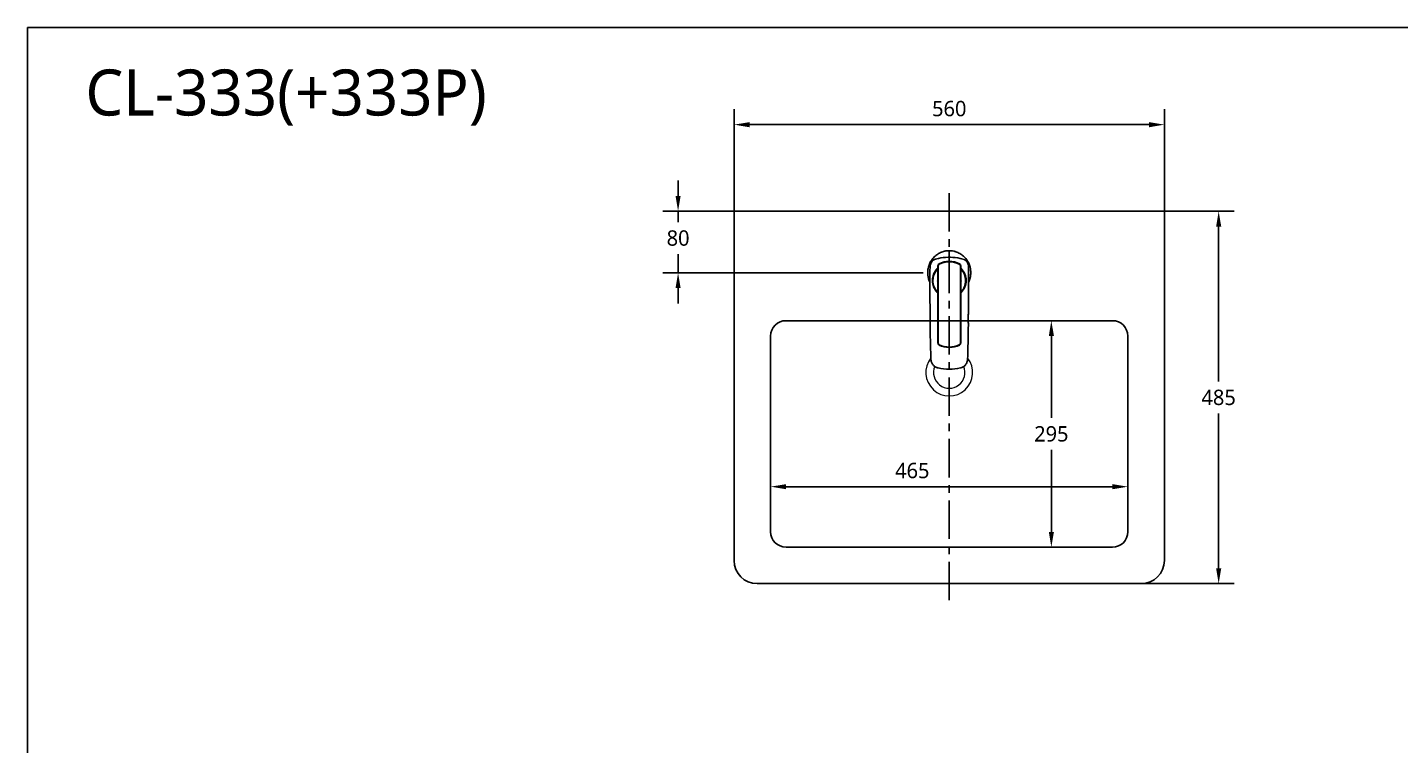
# Model space of a CAD drawing. Extents: x 0 to 6861, y 0 to 2100.
# Drawn here: x 3761 to 5549, y 1165 to 2100 of the extents above; entities that cross this region are included whole.
import ezdxf

# ---------------------------------------------------------------- set-up
doc = ezdxf.new("R2010")
doc.units = 0
doc.header["$LTSCALE"] = 20
doc.header["$MEASUREMENT"] = 0
doc.linetypes.add('CENTER', pattern=[2, 1.25, -0.25, 0.25, -0.25])
doc.layers.get('0').update_dxf_attribs({"linetype": 'CONTINUOUS'})
doc.layers.get('DEFPOINTS').update_dxf_attribs({"linetype": 'CONTINUOUS'})
for name, color, linetype in [('1', 1, 'CONTINUOUS'), ('5', 5, 'CONTINUOUS'), ('7', 7, 'CONTINUOUS'), ('CENTER', 2, 'CENTER'), ('ORTHO$3', 7, 'CONTINUOUS'), ('ORTHO$4', 7, 'CONTINUOUS')]:
    doc.layers.add(name, color=color, linetype=linetype)
doc.styles.add('GHS', font='NanumGothicBold.ttf')
doc.styles.get("Standard").update_dxf_attribs({"font": 'NanumGothic.ttf'})
doc.dimstyles.get("Standard").update_dxf_attribs({"dimtxt": 2.5, "dimasz": 2, "dimexe": 2, "dimexo": 1, "dimgap": 1.5, "dimtad": 1, "dimdec": 0, "dimlfac": 10, "dimrnd": 0.5, "dimzin": 0, "dimdsep": 46, "dimtxsty": 'Standard', "dimcen": 0, "dimclrt": 2, "dimadec": 0, "dimazin": 0, "dimtfac": 1, "dimtdec": 0, "dimtmove": 0, "dimatfit": 3, "dimfxl": 1, "dimtolj": 1, "dimtzin": 0, "dimarcsym": 0})

# ---------------------------------------------------------------- blocks, each defined once
blk = doc.blocks.new('*D62')
at = {"color": 3, "lineweight": -2, "transparency": 16777216}
for p, q in [((4728.8, 1698.1), (4728.8, 1481.9)), ((5193.8, 1698.1), (5193.8, 1481.9)), ((4748.8, 1501.9), (5173.8, 1501.9))]:
    blk.add_line(p, q, dxfattribs=at)
at = {"color": 3, "transparency": 16777216}
for points in [[(4748.8, 1505.2), (4748.8, 1498.6), (4728.8, 1501.9)], [(5173.8, 1505.2), (5173.8, 1498.6), (5193.8, 1501.9)]]:
    blk.add_solid(points, dxfattribs=at)
at = {"layer": 'DEFPOINTS', "color": 0, "transparency": 16777216}
for p in [(4728.8, 1698.1), (5193.8, 1698.1), (5193.8, 1501.9)]:
    blk.add_point(p, dxfattribs=at)
at = {"color": 2, "transparency": 16777216, "insert": (4913.2, 1522.8), "char_height": 20, "attachment_point": 5}
blk.add_mtext('\\A1;465', dxfattribs=at)
blk = doc.blocks.new('*D63')
at = {"color": 3, "lineweight": -2, "transparency": 16777216}
for p, q in [((4681.3, 1860.6), (4681.3, 1993.4)), ((5241.3, 1860.6), (5241.3, 1993.4)), ((4701.3, 1973.4), (5221.3, 1973.4))]:
    blk.add_line(p, q, dxfattribs=at)
at = {"color": 3, "transparency": 16777216}
for points in [[(4701.3, 1976.7), (4701.3, 1970), (4681.3, 1973.4)], [(5221.3, 1976.7), (5221.3, 1970), (5241.3, 1973.4)]]:
    blk.add_solid(points, dxfattribs=at)
at = {"layer": 'DEFPOINTS', "color": 0, "transparency": 16777216}
for p in [(5241.3, 1973.4), (4681.3, 1860.6), (5241.3, 1860.6)]:
    blk.add_point(p, dxfattribs=at)
at = {"color": 2, "transparency": 16777216, "insert": (4961.3, 1994.2), "char_height": 20, "attachment_point": 5}
blk.add_mtext('\\A1;560', dxfattribs=at)
blk = doc.blocks.new('*D58')
at = {"layer": '1', "color": 3, "lineweight": -2, "transparency": 16777216}
for p, q in [((4608.3, 1880.6), (4608.3, 1900.6)), ((4681.3, 1860.6), (4588.3, 1860.6)), ((4608.3, 1860.6), (4608.3, 1846.5)), ((4608.3, 1780.6), (4608.3, 1804.7)), ((4927.2, 1780.6), (4588.3, 1780.6)), ((4608.3, 1760.6), (4608.3, 1740.6))]:
    blk.add_line(p, q, dxfattribs=at)
at = {"layer": '1', "color": 3, "transparency": 16777216}
for points in [[(4605, 1880.6), (4611.6, 1880.6), (4608.3, 1860.6)], [(4605, 1760.6), (4611.6, 1760.6), (4608.3, 1780.6)]]:
    blk.add_solid(points, dxfattribs=at)
at = {"layer": 'DEFPOINTS', "color": 0, "transparency": 16777216}
for p in [(4608.3, 1860.6), (4681.3, 1860.6, 45.1), (4927.2, 1780.6, 0.4)]:
    blk.add_point(p, dxfattribs=at)
at = {"layer": '1', "color": 2, "transparency": 16777216, "insert": (4608.3, 1825.6), "char_height": 20, "attachment_point": 5}
blk.add_mtext('\\A1;80', dxfattribs=at)
blk = doc.blocks.new('*D53')
at = {"layer": '1', "color": 3, "lineweight": -2, "transparency": 16777216}
for p, q in [((5025.8, 1718.1), (5114.2, 1718.1)), ((5094.2, 1698.1), (5094.2, 1591.5)), ((5094.2, 1443.1), (5094.2, 1549.7)), ((5025.8, 1423.1), (5114.2, 1423.1))]:
    blk.add_line(p, q, dxfattribs=at)
at = {"layer": '1', "color": 3, "transparency": 16777216}
for points in [[(5090.9, 1698.1), (5097.6, 1698.1), (5094.2, 1718.1)], [(5090.9, 1443.1), (5097.6, 1443.1), (5094.2, 1423.1)]]:
    blk.add_solid(points, dxfattribs=at)
at = {"layer": 'DEFPOINTS', "color": 0, "transparency": 16777216}
for p in [(5025.8, 1718.1, 0.4), (5025.8, 1423.1, 0.4), (5094.2, 1423.1)]:
    blk.add_point(p, dxfattribs=at)
at = {"layer": '1', "color": 2, "transparency": 16777216, "insert": (5094.2, 1570.6), "char_height": 20, "attachment_point": 5}
blk.add_mtext('\\A1;295', dxfattribs=at)
blk = doc.blocks.new('*D54')
at = {"layer": '1', "color": 3, "lineweight": -2, "transparency": 16777216}
for p, q in [((5224.3, 1860.6), (5332, 1860.6)), ((5312, 1840.6), (5312, 1639)), ((5312, 1395.6), (5312, 1597.2)), ((5211.3, 1375.6), (5332, 1375.6))]:
    blk.add_line(p, q, dxfattribs=at)
at = {"layer": '1', "color": 3, "transparency": 16777216}
for points in [[(5308.7, 1840.6), (5315.4, 1840.6), (5312, 1860.6)], [(5308.7, 1395.6), (5315.4, 1395.6), (5312, 1375.6)]]:
    blk.add_solid(points, dxfattribs=at)
at = {"layer": 'DEFPOINTS', "color": 0, "transparency": 16777216}
for p in [(5224.3, 1860.6, 42.4), (5211.3, 1375.6, 0.4), (5312, 1375.6)]:
    blk.add_point(p, dxfattribs=at)
at = {"layer": '1', "color": 2, "transparency": 16777216, "insert": (5312, 1618.1), "char_height": 20, "attachment_point": 5}
blk.add_mtext('\\A1;485', dxfattribs=at)

msp = doc.modelspace()

# ---------------------------------------------------------------- linework, layer by layer
at = {"color": 7, "linetype": 'Continuous', "lineweight": 0}
for radius, start, end in [(30.5, 141.61017305, 38.38980508), (20.5, 157.33194935, 22.6680443)]:
    msp.add_arc((4961.30483, 1650.60928, 0.4), radius, start, end, dxfattribs=at)
at = {"layer": '1', "color": 7, "linetype": 'Continuous'}
for p, q in [((4946.30483, 1789.51867, 0.4), (4946.30483, 1789.5623, 0.4)), ((4946.30483, 1689.03727, 0.4), (4946.30483, 1789.51867, 0.4)), ((4946.80483, 1789.50994, 0.4), (4946.80483, 1689.02854, 0.4)), ((4947.97641, 1792.25175, 0.4), (4947.97641, 1792.20811, 0.4)), ((4974.63324, 1792.20811, 0.4), (4974.63324, 1792.25175, 0.4)), ((4975.80483, 1689.02854, 0.4), (4975.80483, 1789.50994, 0.4)), ((4976.30483, 1789.5623, 0.4), (4976.30483, 1789.51867, 0.4)), ((4976.30483, 1789.51867, 0.4), (4976.30483, 1689.03727, 0.4)), ((4940.00483, 1770.89688, 0.4), (4940.00483, 1770.72257, 0.4)), ((4940.00483, 1770.54826, 0.4), (4940.00483, 1770.24322, 0.4)), ((4945.71637, 1769.93817, 0.4), (4946.30484, 1770.95354, 0.4)), ((4945.71692, 1769.93626, 0.4), (4946.30488, 1768.92177, 0.4)), ((4946.30487, 1769.91382, 0.4), (4946.29372, 1769.89459, 0.4)), ((4946.29372, 1769.89459, 0.4), (4946.30487, 1769.87537, 0.4)), ((4976.30478, 1768.92177, 0.4), (4976.89273, 1769.93626, 0.4)), ((4976.31594, 1769.89459, 0.4), (4976.3048, 1769.91382, 0.4)), ((4976.3048, 1769.87537, 0.4), (4976.31594, 1769.89459, 0.4)), ((4976.30483, 1770.95354, 0.4), (4976.89328, 1769.93817, 0.4)), ((4982.60483, 1770.72257, 0.4), (4982.60483, 1770.89688, 0.4)), ((4982.60483, 1770.24322, 0.4), (4982.60483, 1770.54826, 0.4))]:
    msp.add_line(p, q, dxfattribs=at)
for centre, major_axis, ratio, start_param, end_param in [((4949.30483, 1789.5623, 0.4), (3, 0), 0.999848, 2.0295203772, 3.1415926536), ((4949.30483, 1789.51867, 0.4), (-3, 0), 0.999848, 5.1711130308, 6.2831853072), ((4946.80483, 1789.51867, 0.4), (0.5, 0), 0.017452, 3.1415926536, 4.7123889804), ((4949.30483, 1789.50994, 0.4), (2.5, 0), 0.999848, 2.0295203772, 3.1415926536), ((4961.30483, 1765.26765, 0.4), (30.1, 0), 0.999848, 1.1120722764, 2.0295203772), ((4961.30483, 1765.22401, 0.4), (-30.1, 0), 0.999848, 4.25366493, 5.1711130308), ((4948.19782, 1791.75987, 0.4), (-0.22138, 0.44832), 0.007728, 0.0156492517, 1.5864455785), ((4961.30483, 1765.21529, 0.4), (29.6, 0), 0.999848, 1.1120722764, 2.0295203772), ((4974.41184, 1791.75987, 0.4), (0.22138, 0.44832), 0.007728, 4.6967397287, 6.2675360555), ((4973.30483, 1789.50994, 0.4), (2.5, 0), 0.999848, 0, 1.1120722764), ((4973.30483, 1789.5623, 0.4), (3, 0), 0.999848, 0, 1.1120722764), ((4973.30483, 1789.51867, 0.4), (-3, 0), 0.999848, 3.1415926536, 4.25366493), ((4975.80483, 1789.51867, 0.4), (0.5, 0), 0.017452, 4.7123889804, 6.2831853072), ((4961.30483, 1771.04481, 0.4), (-21.4, 0), 0.996167, 6.2604087729, 6.2831853072), ((4961.30483, 1771.04481, 0.4), (-21.4, 0), 0.996167, 0, 0.1433351484), ((4961.30483, 1770.54826, 0.4), (-21.3, 0), 0.996195, 5.4937619843, 6.2831853072), ((4961.30483, 1770.24322, 0.4), (-21.3, 0), 0.996195, 5.4937619843, 6.2831853072), ((4961.30483, 1770.72257, 0.4), (-21.3, 0), 0.996195, 5.8189168335, 6.2831853072), ((4961.30483, 1770.89688, 0.4), (-21.3, 0), 0.996195, 6.0155608798, 6.2831853072), ((4961.30483, 1770.24322, 0.4), (-21.3, 0), 0.996195, 0, 0.7895214891), ((4946.29372, 1769.93817, 0.4), (0.57735, 0), 0.075479, 3.1415926536, 4.7123889804), ((4961.30483, 1770.24322, 0.4), (-21.3, 0), 0.996195, 2.3520711434, 3.9310159553), ((4976.31594, 1769.93817, 0.4), (0.57735, 0), 0.075479, 4.7123889804, 6.2831853072), ((4961.30483, 1770.54826, 0.4), (-21.3, 0), 0.996195, 3.1415926325, 3.9116755375), ((4961.30483, 1770.72257, 0.4), (-21.3, 0), 0.996195, 3.1415926325, 3.4862842697), ((4961.30483, 1770.89688, 0.4), (-21.3, 0), 0.996195, 3.1415926325, 3.4531993677), ((4961.30483, 1771.04481, 0.4), (21.5, 0), 0.996167, 6.0138918981, 6.2831853072), ((4961.30483, 1771.04481, 0.4), (-21.4, 0), 0.996167, 2.9982575117, 3.2607768367), ((4949.30483, 1689.03727, 0.4), (-3, 0), 0.999848, 0, 1.1120722764), ((4946.80483, 1689.03727, 0.4), (0.5, 0), 0.017452, 3.1415926536, 4.7123889804), ((4949.30483, 1689.02854, 0.4), (2.5, 0), 0.999848, 3.1415926536, 4.25366493), ((4961.30483, 1713.33192, 0.4), (-30.1, 0), 0.999848, 1.1120722764, 2.0295203772), ((4948.19782, 1686.79607, 0.4), (0.22138, 0.44832), 0.007728, 3.1259434019, 4.6967397287), ((4961.30483, 1713.3232, 0.4), (29.6, 0), 0.999848, 4.25366493, 5.1711130308), ((4973.30483, 1689.02854, 0.4), (2.5, 0), 0.999848, 5.1711130308, 6.2831853072), ((4974.41184, 1686.79607, 0.4), (-0.22138, 0.44832), 0.007728, 1.5864455785, 3.1572419053), ((4973.30483, 1689.03727, 0.4), (-3, 0), 0.999848, 2.0295203772, 3.1415926536), ((4975.80483, 1689.03727, 0.4), (0.5, 0), 0.017452, 4.7123889804, 6.2831853072)]:
    msp.add_ellipse(centre, major_axis=major_axis, ratio=ratio, start_param=start_param, end_param=end_param, dxfattribs=at)
for points, knots in [([(4936.07167, 1768.29148, 0.4), (4936.01012, 1768.422, 0.4), (4935.5692, 1769.37547, 0.4), (4934.84352, 1771.2001, 0.4), (4934.20315, 1773.39252, 0.4), (4933.81527, 1775.18353, 0.4), (4933.51203, 1776.99558, 0.4), (4933.20574, 1780.21166, 0.4), (4933.38346, 1783.94453, 0.4), (4934.10186, 1787.62899, 0.4), (4935.1789, 1791.2438, 0.4), (4937.19113, 1795.56139, 0.4), (4940.60845, 1800.19685, 0.4), (4944.91484, 1804.07227, 0.4), (4949.10776, 1806.50887, 0.4), (4952.26749, 1807.73241, 0.4), (4954.12212, 1808.28697, 0.4), (4956.94519, 1808.97174, 0.4), (4959.36722, 1809.22943, 0.4), (4961.30483, 1809.22943, 0.4)], [0, 0, 0, 0, 0.0079032457, 0.0575080856, 0.1071129256, 0.1319153456, 0.1567177655, 0.2063226055, 0.3055322854, 0.3551371254, 0.4047419654, 0.5039516453, 0.6031613252, 0.7023710051, 0.801580685, 0.851185525, 0.875987945, 0.900790365, 1, 1, 1, 1]), ([(4961.30483, 1800.7216, 0.4), (4961.30483, 1800.73915, 0.4), (4961.30483, 1800.95232, 0.4), (4961.30483, 1801.36478, 0.4), (4961.30483, 1802.56875, 0.4), (4961.30483, 1804.42977, 0.4), (4961.30483, 1806.48309, 0.4), (4961.30483, 1808.04943, 0.4), (4961.30483, 1808.8364, 0.4), (4961.30483, 1809.22943, 0.4)], [0, 0, 0, 0, 0.0063765733, 0.0773496752, 0.1483227771, 0.4322151847, 0.7161075924, 0.8580537962, 1, 1, 1, 1]), ([(4986.53798, 1768.29147, 0.4), (4986.59954, 1768.422, 0.4), (4987.04046, 1769.37546, 0.4), (4987.76613, 1771.20009, 0.4), (4988.4065, 1773.39251, 0.4), (4988.79439, 1775.18352, 0.4), (4989.09764, 1776.99557, 0.4), (4989.40392, 1780.21165, 0.4), (4989.2262, 1783.94452, 0.4), (4988.50779, 1787.62898, 0.4), (4987.43076, 1791.24379, 0.4), (4985.41852, 1795.56139, 0.4), (4982.00121, 1800.19685, 0.4), (4977.69483, 1804.07226, 0.4), (4973.50189, 1806.50886, 0.4), (4970.34217, 1807.73241, 0.4), (4968.48754, 1808.28697, 0.4), (4965.66446, 1808.97174, 0.4), (4963.24244, 1809.22943, 0.4), (4961.30483, 1809.22943, 0.4)], [0, 0, 0, 0, 0.0079032457, 0.0575080856, 0.1071129256, 0.1319153456, 0.1567177655, 0.2063226055, 0.3055322854, 0.3551371254, 0.4047419654, 0.5039516453, 0.6031613252, 0.7023710051, 0.801580685, 0.851185525, 0.875987945, 0.900790365, 1, 1, 1, 1]), ([(4936.55398, 1723.29156, 0.4), (4936.51393, 1724.91515, 0.4), (4936.30995, 1733.72982, 0.4), (4936.07194, 1749.74378, 0.4), (4936.04509, 1769.56922, 0.4), (4936.17772, 1782.19913, 0.4), (4936.26256, 1787.63564, 0.4)], [0, 0, 0, 0, 0.0757276378, 0.4111013698, 0.7464751018, 1, 1, 1, 1]), ([(4936.26256, 1787.63565, 0.4), (4936.2988, 1789.95887, 0.4), (4936.84824, 1792.26471, 0.4), (4939.35432, 1796.1883, 0.4), (4941.28349, 1797.6661, 0.4), (4943.53595, 1798.30382, 0.4)], [0, 0, 0, 0, 0.5, 0.5, 1, 1, 1, 1]), ([(4961.2182, 1800.75439, 0.4), (4960.72108, 1800.75462, 0.4), (4960.22396, 1800.74911, 0.4), (4955.5, 1800.64232, 0.4), (4951.28253, 1800.13203, 0.4), (4945.94051, 1798.94736, 0.4), (4944.73332, 1798.64281, 0.4), (4943.53595, 1798.30382, 0.4)], [0, 0, 0, 0, 0.0832697347, 0.0832697347, 0.7914920611, 0.7914920611, 1, 1, 1, 1]), ([(4961.2182, 1800.75439, 0.4), (4961.24707, 1800.75438, 0.4), (4961.27595, 1800.75437, 0.4), (4961.3337, 1800.75437, 0.4), (4961.36258, 1800.75438, 0.4), (4961.39147, 1800.75439, 0.4)], [0, 0, 0, 0, 0.4999999501, 0.4999999501, 1, 1, 1, 1]), ([(4961.39147, 1800.75439, 0.4), (4961.88858, 1800.75462, 0.4), (4962.3857, 1800.74911, 0.4), (4967.10966, 1800.64232, 0.4), (4971.32713, 1800.13203, 0.4), (4976.66915, 1798.94736, 0.4), (4977.87635, 1798.64281, 0.4), (4979.07371, 1798.30382, 0.4)], [0, 0, 0, 0, 0.0832697301, 0.0832697301, 0.7914920601, 0.7914920601, 1, 1, 1, 1]), ([(4979.07371, 1798.30382, 0.4), (4981.32668, 1797.66595, 0.4), (4983.27133, 1796.16759, 0.4), (4985.75666, 1792.26784, 0.4), (4986.31088, 1789.95778, 0.4), (4986.3471, 1787.63565, 0.4)], [0, 0, 0, 0, 0.5, 0.5, 1, 1, 1, 1]), ([(4986.3471, 1787.63564, 0.4), (4986.43193, 1782.19913, 0.4), (4986.56456, 1769.56922, 0.4), (4986.53772, 1749.74378, 0.4), (4986.2997, 1733.72982, 0.4), (4986.09572, 1724.91515, 0.4), (4986.05568, 1723.29156, 0.4)], [0, 0, 0, 0, 0.2535248982, 0.5888986302, 0.9242723622, 1, 1, 1, 1]), ([(4946.28047, 1754.36175, 0.4), (4946.10016, 1754.52923, 0.4), (4943.8543, 1756.68919, 0.4), (4940.48426, 1761.77927, 0.4), (4938.71512, 1770.37061, 0.4), (4940.48426, 1778.96196, 0.4), (4943.85389, 1784.05142, 0.4), (4946.09912, 1786.211, 0.4), (4946.2789, 1786.37801, 0.4)], [0, 0, 0, 0, 0.0205573878, 0.2602936828, 0.500029981, 0.7397662792, 0.9795025743, 1, 1, 1, 1]), ([(4946.31118, 1785.76023, 0.4), (4944.89739, 1784.3887, 0.4), (4941.33919, 1779.85178, 0.4), (4938.79882, 1770.41441, 0.4), (4941.17319, 1761.59843, 0.4), (4944.14529, 1757.44226, 0.4), (4945.02708, 1756.42483, 0.4)], [0, 0, 0, 0, 0.1822338912, 0.5288018467, 0.8753698073, 1, 1, 1, 1]), ([(4976.20661, 1754.97147, 0.4), (4976.43374, 1755.18976, 0.4), (4980.46345, 1759.24449, 0.4), (4984.5782, 1769.47382, 0.4), (4980.97097, 1780.52139, 0.4), (4977.2444, 1784.8373, 0.4), (4976.33438, 1785.72157, 0.4)], [0, 0, 0, 0, 0.0276047619, 0.5005743768, 0.8884228338, 1, 1, 1, 1]), ([(4976.33077, 1786.37801, 0.4), (4976.51053, 1786.21101, 0.4), (4978.75577, 1784.05142, 0.4), (4982.1254, 1778.96196, 0.4), (4983.89454, 1770.37061, 0.4), (4982.1254, 1761.77927, 0.4), (4978.75537, 1756.68919, 0.4), (4976.5095, 1754.52923, 0.4), (4976.32919, 1754.36175, 0.4)], [0, 0, 0, 0, 0.020497447, 0.260233742, 0.4999700402, 0.7397063384, 0.9794426335, 1, 1, 1, 1]), ([(4936.44783, 1711.20158, 0.4), (4936.43796, 1712.20915, 0.4), (4936.45378, 1714.22447, 0.4), (4936.50141, 1716.23914, 0.4), (4936.54531, 1718.25391, 0.4), (4936.58547, 1720.26877, 0.4), (4936.57883, 1722.28426, 0.4), (4936.55398, 1723.29156, 0.4)], [0, 0, 0, 0, 0.25, 0.5, 0.5, 0.75, 1, 1, 1, 1]), ([(4986.05568, 1723.29156, 0.4), (4986.03083, 1722.28426, 0.4), (4986.02419, 1720.26877, 0.4), (4986.06436, 1718.25391, 0.4), (4986.10826, 1716.23914, 0.4), (4986.15589, 1714.22447, 0.4), (4986.1717, 1712.20915, 0.4), (4986.16183, 1711.20158, 0.4)], [0, 0, 0, 0, 0.25, 0.5, 0.5, 0.75, 1, 1, 1, 1]), ([(4937.45396, 1668.03313, 0.4), (4937.23883, 1673.87448, 0.4), (4936.83046, 1686.90568, 0.4), (4936.5557, 1701.29809, 0.4), (4936.46111, 1709.84549, 0.4), (4936.44783, 1711.20158, 0.4)], [0, 0, 0, 0, 0.4061200197, 0.9057784797, 1, 1, 1, 1]), ([(4986.16183, 1711.20158, 0.4), (4986.14855, 1709.84549, 0.4), (4986.05396, 1701.29809, 0.4), (4985.77919, 1686.90568, 0.4), (4985.37084, 1673.87448, 0.4), (4985.1557, 1668.03313, 0.4)], [0, 0, 0, 0, 0.0942215203, 0.5938799803, 1, 1, 1, 1]), ([(4946.76767, 1656.50123, 0.4), (4946.44295, 1656.57434, 0.4), (4945.79976, 1656.74816, 0.4), (4944.54815, 1657.20479, 0.4), (4943.06688, 1657.97469, 0.4), (4941.47387, 1659.18705, 0.4), (4940.10626, 1660.64671, 0.4), (4938.99523, 1662.30817, 0.4), (4938.16417, 1664.12454, 0.4), (4937.62995, 1666.04829, 0.4), (4937.47838, 1667.37025, 0.4), (4937.45397, 1668.03309, 0.4)], [0, 0, 0, 0, 0.0624998655, 0.1250000708, 0.2500004815, 0.3750008921, 0.5000013027, 0.6250017134, 0.750002124, 0.8750025346, 1, 1, 1, 1]), ([(4985.1557, 1668.0331, 0.4), (4985.13128, 1667.37027, 0.4), (4984.97971, 1666.04829, 0.4), (4984.44549, 1664.12454, 0.4), (4983.61444, 1662.30817, 0.4), (4982.5034, 1660.64671, 0.4), (4981.13579, 1659.18705, 0.4), (4979.54277, 1657.97469, 0.4), (4978.06151, 1657.20479, 0.4), (4976.8099, 1656.74816, 0.4), (4976.16671, 1656.57434, 0.4), (4975.84199, 1656.50123, 0.4)], [0, 0, 0, 0, 0.1249984036, 0.2499986802, 0.3749989568, 0.4999992334, 0.62499951, 0.7499997866, 0.8750000632, 0.9375002015, 1, 1, 1, 1])]:
    msp.add_open_spline(points, degree=3, knots=knots, dxfattribs=at)
for points in [[(4961.30483, 1654.88085, 0.4), (4956.39844, 1654.88085, 0.4), (4951.55304, 1655.42382, 0.4), (4946.76767, 1656.50123, 0.4)], [(4975.84199, 1656.50123, 0.4), (4971.05661, 1655.42382, 0.4), (4966.21121, 1654.88085, 0.4), (4961.30483, 1654.88085, 0.4)]]:
    msp.add_open_spline(points, degree=3, dxfattribs=at)
at = {"layer": '5'}
msp.add_lwpolyline([(3761.30483, 2100), (6861.30483, 2100), (6861.30483, 0), (3761.30483, 0)], close=True, dxfattribs=at)
at = {"layer": '7'}
for p, q in [((4681.3046, 1860.60928, 45.11601), (4681.3046, 1405.60928, 53.11601)), ((4681.3046, 1860.60928, 45.11601), (4961.30483, 1860.60928, 0.4)), ((5241.30505, 1860.60928, 45.11601), (4961.30483, 1860.60928, 0.4)), ((5241.30505, 1860.60928, 45.11601), (5241.30505, 1405.60928, 53.11601)), ((4961.30483, 1718.10928, 0.4), (4748.8046, 1718.10928, 0.4)), ((4961.30483, 1718.10928, 0.4), (5173.80505, 1718.10928, 0.4)), ((4728.8046, 1698.10928, 45.11601), (4728.8046, 1443.10928, 45.11601)), ((5193.80505, 1698.10928, 45.11601), (5193.80505, 1443.10928, 45.11601)), ((4961.30483, 1423.10928, 0.4), (4748.8046, 1423.10928, 0.4)), ((4961.30483, 1423.10928, 0.4), (5173.80505, 1423.10928, 0.4)), ((4961.30483, 1375.60928, 0.4), (4711.3046, 1375.60928, 0.4)), ((4961.30483, 1375.60928, 0.4), (5211.30505, 1375.60928, 0.4)), ((4961.30483, 1374.93815, 8.39992), (4961.30483, 1374.93815, 8.4)), ((4961.30483, 1374.93815, 8.4), (4961.30483, 1374.93815, 8.39992)), ((4961.30483, 1374.93815, 8.39992), (4961.30483, 1374.93815, 8.4)), ((4961.30483, 1374.93815, 8.4), (4961.30483, 1374.93815, 8.39992))]:
    msp.add_line(p, q, dxfattribs=at)
for centre, radius, start, end in [((4748.8046, 1698.10928, 45.11601), 20, 90, 180), ((5173.80505, 1698.10928, 45.11601), 20, 0, 90), ((4748.8046, 1443.10928, 45.11601), 20, 180, 270), ((5173.80505, 1443.10928, 45.11601), 20, 270, 0), ((4711.3046, 1405.60928, 53.11601), 30, 180, 270), ((5211.30505, 1405.60928, 53.11601), 30, 270, 0)]:
    msp.add_arc(centre, radius, start, end, dxfattribs=at)
at = {"layer": 'CENTER', "color": 1, "linetype": 'CENTER', "ltscale": 2}
msp.add_line((4961.30483, 1884.07572, 0.8), (4961.30483, 1352.14283), dxfattribs=at)
at = {"layer": 'ORTHO$3', "color": 2, "linetype": 'Continuous'}
for p, q in [((4961.30483, 1860.60928, -123.60002), (4961.30483, 1860.60928, -79.6)), ((4961.30483, 1860.60928, -123.60002), (4961.30483, 1860.60928, -79.6)), ((4961.30483, 1860.60928, 0.4), (4961.30483, 1860.60928, -123.6)), ((4961.30483, 1860.60928, -123.6), (4961.30483, 1860.60928, 0.4)), ((4961.30483, 1860.60928, -123.60002), (4961.30483, 1860.60928, -123.6)), ((4961.30483, 1860.60928, -123.6), (4961.30483, 1860.60928, -123.60002))]:
    msp.add_line(p, q, dxfattribs=at)
at = {"layer": 'ORTHO$4', "color": 2, "linetype": 'Continuous'}
for p, q in [((4961.30483, 1860.60928, -123.60002), (4961.30483, 1860.60928, -79.6)), ((4961.30483, 1860.60928, -123.60002), (4961.30483, 1860.60928, -79.6)), ((4961.30483, 1860.60928, 0.4), (4961.30483, 1860.60928, -123.6)), ((4961.30483, 1860.60928, -123.6), (4961.30483, 1860.60928, 0.4)), ((4961.30483, 1860.60928, -123.60002), (4961.30483, 1860.60928, -123.6)), ((4961.30483, 1860.60928, -123.6), (4961.30483, 1860.60928, -123.60002))]:
    msp.add_line(p, q, dxfattribs=at)

# ---------------------------------------------------------------- texts
at = {"insert": (3836.69678, 2045.27793), "char_height": 60, "width": 702.2, "attachment_point": 1, "style": 'GHS'}
msp.add_mtext('{\\fNanumGothic|b0|i0|c0|p50;CL-333(+333P)}', dxfattribs=at)

# ---------------------------------------------------------------- dimensions: what is measured, and where the dimension line sits
at = {"color": 7}
dim = msp.add_linear_dim(base=(5241.30505, 1973.359, 45.11601), p1=(4681.3046, 1860.60928, 45.11601), p2=(5241.30505, 1860.60928, 45.11601), text='560', dimstyle='Standard', override={"dimtxt": 20, "dimasz": 20, "dimexe": 20, "dimexo": 0, "dimgap": 10, "dimlfac": 1, "dimzin": 8, "dimclrd": 3, "dimclre": 3}, dxfattribs=at)
dim.commit()
dim.dimension.update_dxf_attribs({"geometry": '*D63', "text_midpoint": (4961.30483, 1994.24598, 45.11601)})
dim = msp.add_linear_dim(base=(5193.80505, 1501.89588, 45.11601), p1=(4728.8046, 1698.10928, 45.11601), p2=(5193.80505, 1698.10928, 45.11601), text='465', dimstyle='Standard', override={"dimtxt": 20, "dimasz": 20, "dimexe": 20, "dimexo": 0, "dimgap": 10, "dimlfac": 1, "dimzin": 8, "dimclrd": 3, "dimclre": 3}, dxfattribs=at)
dim.commit()
dim.dimension.update_dxf_attribs({"geometry": '*D62', "text_midpoint": (4913.15669, 1501.89588, 45.11601), "dimtype": 160})
at = {"layer": '1'}
dim = msp.add_linear_dim(base=(4608.30483, 1860.60928), p1=(4927.18434, 1780.60928, 0.4), p2=(4681.3046, 1860.60928, 45.11601), angle=90, dimstyle='Standard', override={"dimtxt": 20, "dimasz": 20, "dimexe": 20, "dimexo": 0, "dimgap": 10, "dimtih": 1, "dimtoh": 1, "dimlfac": 1, "dimzin": 8, "dimclrd": 3, "dimclre": 3, "dimfxl": 1.25, "dimarcsym": 1}, dxfattribs=at)
dim.commit()
dim.dimension.update_dxf_attribs({"geometry": '*D58', "text_midpoint": (4608.30483, 1825.60928), "dimtype": 160})
for base, p1, p2, picture, middle in [((5312.0245, 1375.60928), (5224.33342, 1860.60928, 42.40564), (5211.30505, 1375.60928, 0.4), '*D54', (5312.0245, 1618.10928)), ((5094.21886, 1423.10928), (5025.77158, 1718.10928, 0.4), (5025.77158, 1423.10928, 0.4), '*D53', (5094.21886, 1570.60928))]:
    dim = msp.add_linear_dim(base=base, p1=p1, p2=p2, angle=90, dimstyle='Standard', override={"dimtxt": 20, "dimasz": 20, "dimexe": 20, "dimexo": 0, "dimgap": 10, "dimtih": 1, "dimtoh": 1, "dimlfac": 1, "dimzin": 8, "dimclrd": 3, "dimclre": 3, "dimfxl": 1.25, "dimarcsym": 1}, dxfattribs=at)
    dim.commit()
    dim.dimension.update_dxf_attribs({"geometry": picture, "text_midpoint": middle})

doc.saveas('drawing.dxf')
